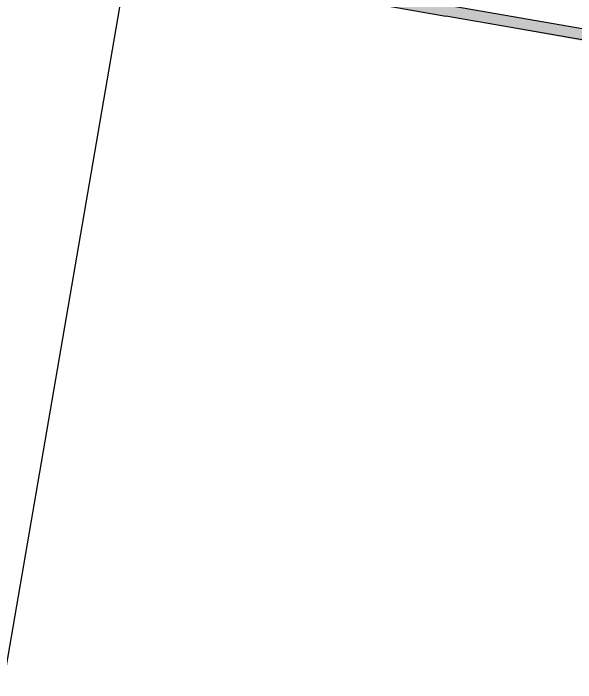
# Model space of a CAD drawing. Header units: metres. Extents: x -1164 to -1017, y 3 to 563.
# Drawn here: x -1072.355 to -1071.85, y 520.411 to 521.011 of the extents above; entities that cross this region are included whole.
import ezdxf

# ---------------------------------------------------------------- set-up
doc = ezdxf.new("R2010")
doc.units = ezdxf.units.M
doc.layers.add('A-DETL-GENF', color=7, linetype='Continuous', lineweight=9)
doc.layers.add('A-GENM', color=7, linetype='Continuous', lineweight=35)

# ---------------------------------------------------------------- blocks, each defined once
blk = doc.blocks.new('BR08_GEN_POST_0 - 610UB_BASE-V545-DRG 2873021 - motorway level drainage')
at = {"layer": 'A-GENM', "lineweight": 25, "true_color": 0xcbc2be}
for points in [[(-0.005, 0.70656), (0.005, 0.70656), (0.005, 0.77212), (-0.005, 0.77212), (-0.005, 0.7254)], [(-0.019, 0.54025), (0.01365, 0.54133), (0.01027, 0.54316), (0.00639, 0.54781), (0.005, 0.55361), (0.005, 0.70656), (-0.005, 0.70656), (-0.00608, 0.54864), (-0.00805, 0.54528), (-0.01365, 0.54133), (-0.01588, 0.54058)], [(-0.1145, 0.52094), (0.1145, 0.52094), (0.1145, 0.54025), (-0.1145, 0.54025), (-0.1145, 0.52361)], [(-0.1145, 0.45114), (-0.05247, 0.45114), (-0.05247, 0.46845), (-0.01247, 0.46845), (-0.01131, 0.45167), (-0.00635, 0.45305), (-0.006, 0.45359), (-0.006, 0.4954), (0.006, 0.4954), (0.0066, 0.45293), (0.01127, 0.45168), (0.01247, 0.45266), (0.01247, 0.46845), (0.05247, 0.46845), (0.05247, 0.45114), (0.1145, 0.45114), (0.1145, 0.52094), (-0.1145, 0.52094), (-0.1145, 0.45209)]]:
    blk.add_hatch(color=9, dxfattribs=at).paths.add_polyline_path(points)
at = {"layer": 'A-GENM', "color": 254, "lineweight": 25, "true_color": 0xd4d4d4}
for p, q in [((0.005, 0.77235), (-0.005, 0.77235)), ((-0.005, 0.77235), (-0.005, 0.70656)), ((0.005, 0.70656), (0.005, 0.77212)), ((-0.005, 0.55361), (-0.005, 0.70656)), ((0.005, 0.70656), (0.005, 0.55361)), ((-0.019, 0.54025), (-0.1145, 0.54025)), ((-0.1145, 0.54025), (-0.1145, 0.52094)), ((0.019, 0.54025), (-0.019, 0.54025)), ((0.1145, 0.54025), (0.019, 0.54025)), ((0.1145, 0.52094), (0.1145, 0.54025)), ((-0.1145, 0.52094), (0.1145, 0.52094)), ((-0.1145, 0.52094), (-0.1145, 0.45114)), ((0.1145, 0.45114), (0.1145, 0.52094))]:
    blk.add_line(p, q, dxfattribs=at)
at = {"layer": 'A-GENM', "color": 254, "lineweight": 25, "true_color": 0xd4d4d4, "flags": 128}
for points in [[(-0.019, 0.54025), (-0.01588, 0.54058), (-0.01293, 0.54157), (-0.01027, 0.54316), (-0.00805, 0.54528), (-0.00639, 0.54781), (-0.00535, 0.55063), (-0.005, 0.55361)], [(0.005, 0.55361), (0.00535, 0.55063), (0.00639, 0.54781), (0.00805, 0.54528), (0.01027, 0.54316), (0.01293, 0.54157), (0.01588, 0.54058), (0.019, 0.54025)]]:
    blk.add_lwpolyline(points, dxfattribs=at)

msp = doc.modelspace()

# ---------------------------------------------------------------- linework, layer by layer
at = {"layer": 'A-DETL-GENF', "color": 161, "lineweight": 25, "true_color": 0xa3a3ff}
msp.add_line((-1074.1565546, 509.9863047), (-1068.4121644, 543.388454), dxfattribs=at)

# ---------------------------------------------------------------- block references
at = {"layer": 'A-GENM', "color": 254, "lineweight": 25, "true_color": 0xd4d4d4, "rotation": 80.11694433935058}
msp.add_blockref('BR08_GEN_POST_0 - 610UB_BASE-V545-DRG 2873021 - motorway level drainage', (-1071.2697448, 520.8926385), dxfattribs=at)

doc.saveas('drawing.dxf')
